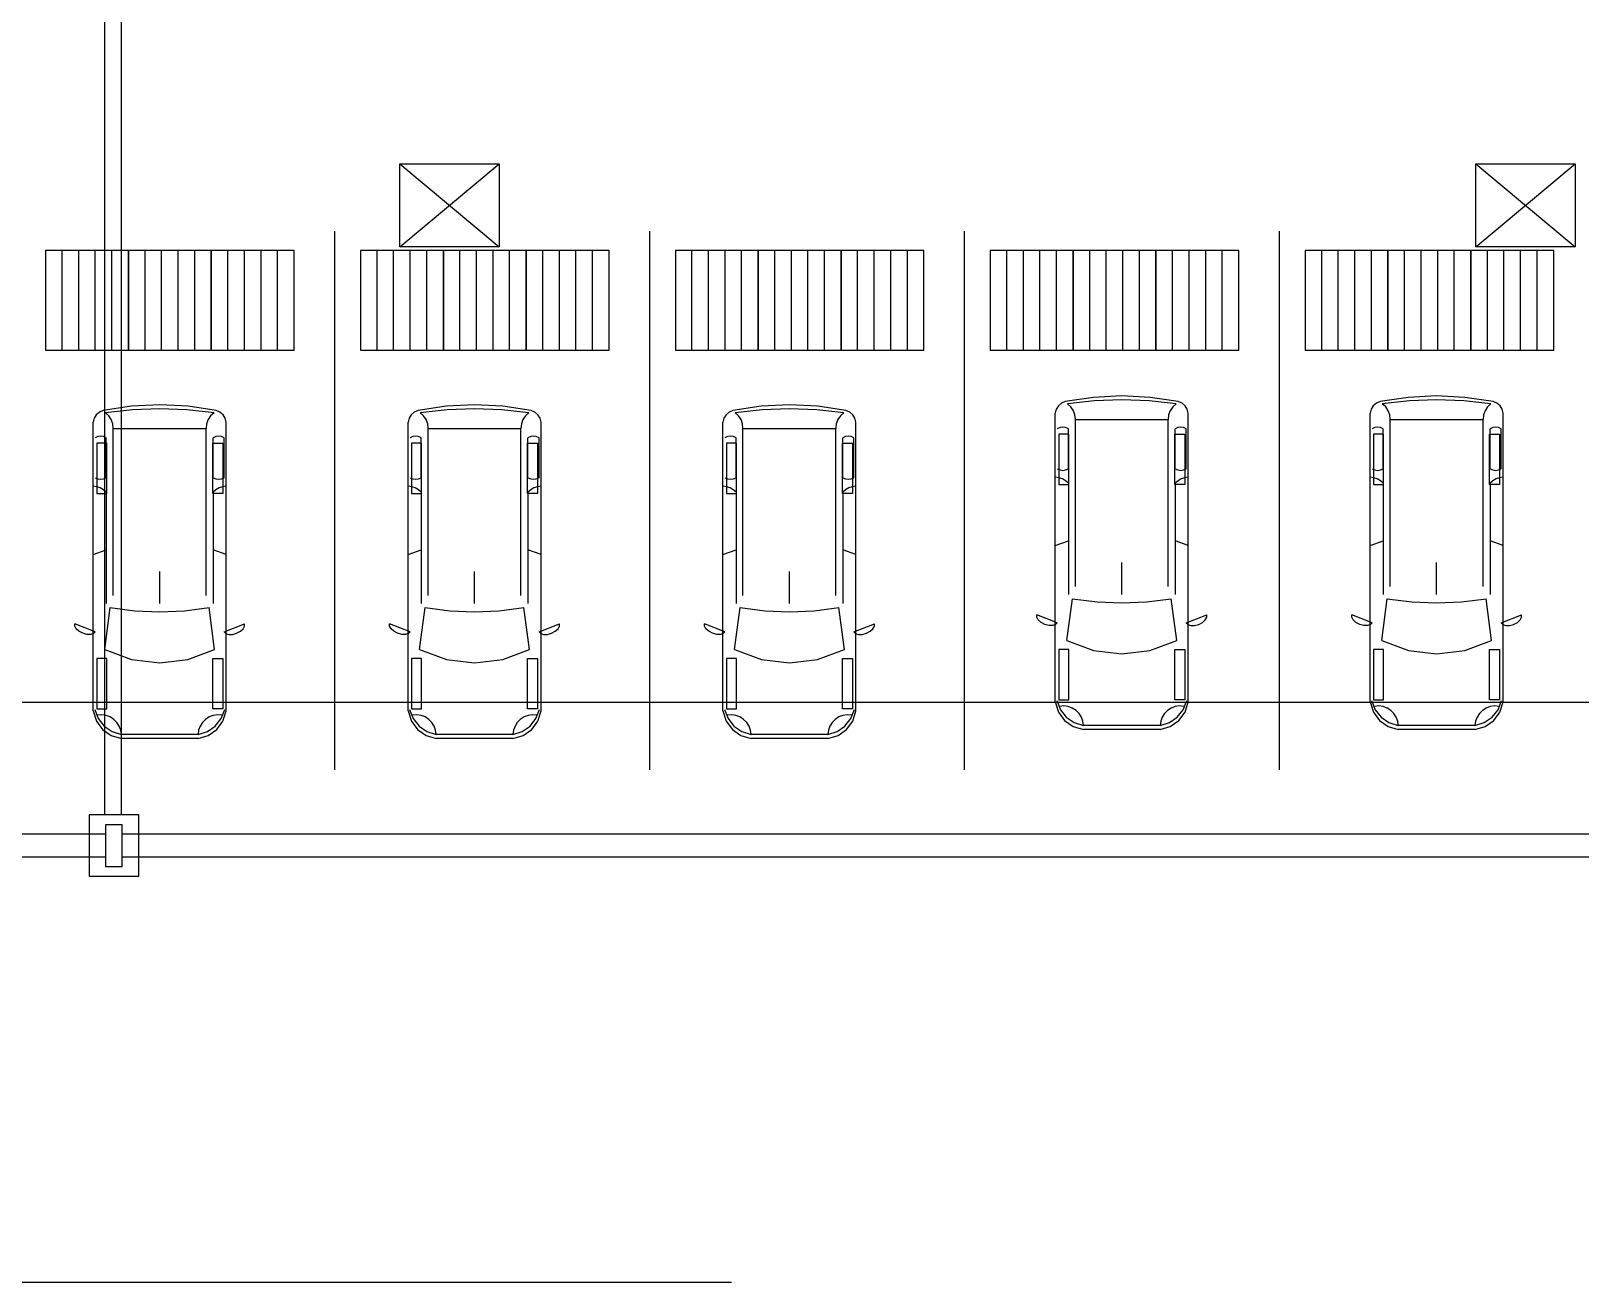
# Model space of a CAD drawing. Header units: metres. Extents: x 2 to 323, y -2 to 254.
# Drawn here: x 184.31 to 203, y 7.56 to 22.66 of the extents above; entities that cross this region are included whole.
import ezdxf

# ---------------------------------------------------------------- set-up
doc = ezdxf.new("R2010")
doc.units = ezdxf.units.M
for name, color, linetype in [('0-EST CORTE', 7, 'Continuous'), ('0-PROYECCIONES', 7, 'Continuous'), ('0-VISTA-015', 7, 'Continuous'), ('00', 7, 'Continuous'), ('000 ALE LINEA DE CALLES', 7, 'Continuous'), ('EQ - Pallets', 7, 'Continuous')]:
    doc.layers.add(name, color=color, linetype=linetype)

msp = doc.modelspace()

# ---------------------------------------------------------------- linework, layer by layer
for p, q in [((184.485, 20.01), (184.485, 18.81)), ((185.485, 20.01), (184.485, 20.01)), ((184.685, 18.81), (184.685, 20.01)), ((184.885, 18.81), (184.885, 20.01)), ((185.085, 18.81), (185.085, 20.01)), ((185.285, 18.81), (185.285, 20.01)), ((185.485, 20.01), (185.485, 18.81)), ((186.485, 20.01), (185.485, 20.01)), ((185.485, 18.81), (185.485, 20.01)), ((185.685, 18.81), (185.685, 20.01)), ((185.885, 18.81), (185.885, 20.01)), ((186.085, 18.81), (186.085, 20.01)), ((186.285, 18.81), (186.285, 20.01)), ((186.485, 20.01), (186.485, 18.81)), ((187.485, 20.01), (186.485, 20.01)), ((186.485, 18.81), (186.485, 20.01)), ((186.685, 18.81), (186.685, 20.01)), ((186.885, 18.81), (186.885, 20.01)), ((187.085, 18.81), (187.085, 20.01)), ((187.285, 18.81), (187.285, 20.01)), ((187.485, 18.81), (187.485, 20.01)), ((188.285, 20.01), (188.285, 18.81)), ((189.285, 20.01), (188.285, 20.01)), ((188.485, 18.81), (188.485, 20.01)), ((188.685, 18.81), (188.685, 20.01)), ((188.885, 18.81), (188.885, 20.01)), ((189.085, 18.81), (189.085, 20.01)), ((189.285, 20.01), (189.285, 18.81)), ((190.285, 20.01), (189.285, 20.01)), ((189.285, 18.81), (189.285, 20.01)), ((189.485, 18.81), (189.485, 20.01)), ((189.685, 18.81), (189.685, 20.01)), ((189.885, 18.81), (189.885, 20.01)), ((190.085, 18.81), (190.085, 20.01)), ((190.285, 20.01), (190.285, 18.81)), ((191.285, 20.01), (190.285, 20.01)), ((190.285, 18.81), (190.285, 20.01)), ((190.485, 18.81), (190.485, 20.01)), ((190.685, 18.81), (190.685, 20.01)), ((190.885, 18.81), (190.885, 20.01)), ((191.085, 18.81), (191.085, 20.01)), ((191.285, 18.81), (191.285, 20.01)), ((192.085, 20.01), (192.085, 18.81)), ((193.085, 20.01), (192.085, 20.01)), ((192.285, 18.81), (192.285, 20.01)), ((192.485, 18.81), (192.485, 20.01)), ((192.685, 18.81), (192.685, 20.01)), ((192.885, 18.81), (192.885, 20.01)), ((193.085, 20.01), (193.085, 18.81)), ((194.085, 20.01), (193.085, 20.01)), ((193.085, 18.81), (193.085, 20.01)), ((193.285, 18.81), (193.285, 20.01)), ((193.485, 18.81), (193.485, 20.01)), ((193.685, 18.81), (193.685, 20.01)), ((193.885, 18.81), (193.885, 20.01)), ((194.085, 20.01), (194.085, 18.81)), ((195.085, 20.01), (194.085, 20.01)), ((194.085, 18.81), (194.085, 20.01)), ((194.285, 18.81), (194.285, 20.01)), ((194.485, 18.81), (194.485, 20.01)), ((194.685, 18.81), (194.685, 20.01)), ((194.885, 18.81), (194.885, 20.01)), ((195.085, 18.81), (195.085, 20.01)), ((195.885, 20.01), (195.885, 18.81)), ((196.885, 20.01), (195.885, 20.01)), ((196.085, 18.81), (196.085, 20.01)), ((196.285, 18.81), (196.285, 20.01)), ((196.485, 18.81), (196.485, 20.01)), ((196.685, 18.81), (196.685, 20.01)), ((196.885, 20.01), (196.885, 18.81)), ((197.885, 20.01), (196.885, 20.01)), ((196.885, 18.81), (196.885, 20.01)), ((197.085, 18.81), (197.085, 20.01)), ((197.285, 18.81), (197.285, 20.01)), ((197.485, 18.81), (197.485, 20.01)), ((197.685, 18.81), (197.685, 20.01)), ((197.885, 20.01), (197.885, 18.81)), ((198.885, 20.01), (197.885, 20.01)), ((197.885, 18.81), (197.885, 20.01)), ((198.085, 18.81), (198.085, 20.01)), ((198.285, 18.81), (198.285, 20.01)), ((198.485, 18.81), (198.485, 20.01)), ((198.685, 18.81), (198.685, 20.01)), ((198.885, 18.81), (198.885, 20.01)), ((199.685, 20.01), (199.685, 18.81)), ((200.685, 20.01), (199.685, 20.01)), ((199.885, 18.81), (199.885, 20.01)), ((200.085, 18.81), (200.085, 20.01)), ((200.285, 18.81), (200.285, 20.01)), ((200.485, 18.81), (200.485, 20.01)), ((200.685, 20.01), (200.685, 18.81)), ((201.685, 20.01), (200.685, 20.01)), ((200.685, 18.81), (200.685, 20.01)), ((200.885, 18.81), (200.885, 20.01)), ((201.085, 18.81), (201.085, 20.01)), ((201.285, 18.81), (201.285, 20.01)), ((201.485, 18.81), (201.485, 20.01)), ((201.685, 20.01), (201.685, 18.81)), ((202.685, 20.01), (201.685, 20.01)), ((201.685, 18.81), (201.685, 20.01)), ((201.885, 18.81), (201.885, 20.01)), ((202.085, 18.81), (202.085, 20.01)), ((202.285, 18.81), (202.285, 20.01)), ((202.485, 18.81), (202.485, 20.01)), ((202.685, 18.81), (202.685, 20.01)), ((184.485, 18.81), (185.485, 18.81)), ((185.485, 18.81), (186.485, 18.81)), ((186.485, 18.81), (187.485, 18.81)), ((188.285, 18.81), (189.285, 18.81)), ((189.285, 18.81), (190.285, 18.81)), ((190.285, 18.81), (191.285, 18.81)), ((192.085, 18.81), (193.085, 18.81)), ((193.085, 18.81), (194.085, 18.81)), ((194.085, 18.81), (195.085, 18.81)), ((195.885, 18.81), (196.885, 18.81)), ((196.885, 18.81), (197.885, 18.81)), ((197.885, 18.81), (198.885, 18.81)), ((199.685, 18.81), (200.685, 18.81)), ((200.685, 18.81), (201.685, 18.81)), ((201.685, 18.81), (202.685, 18.81)), ((196.67, 14.562), (196.67, 18.046)), ((196.912, 15.955), (196.912, 17.971)), ((196.912, 17.971), (198.033, 17.971)), ((198.033, 15.955), (198.033, 17.971)), ((198.275, 14.562), (198.275, 18.046)), ((200.47, 14.562), (200.47, 18.046)), ((200.712, 15.955), (200.712, 17.971)), ((200.712, 17.971), (201.833, 17.971)), ((201.833, 15.955), (201.833, 17.971)), ((202.075, 14.562), (202.075, 18.046)), ((185.059, 14.454), (185.059, 17.938)), ((185.301, 15.847), (185.301, 17.863)), ((185.301, 17.863), (186.422, 17.863)), ((186.422, 15.847), (186.422, 17.863)), ((186.664, 14.454), (186.664, 17.938)), ((188.859, 14.454), (188.859, 17.938)), ((189.101, 15.847), (189.101, 17.863)), ((189.101, 17.863), (190.222, 17.863)), ((190.222, 15.847), (190.222, 17.863)), ((190.464, 14.454), (190.464, 17.938)), ((192.659, 14.454), (192.659, 17.938)), ((192.901, 15.847), (192.901, 17.863)), ((192.901, 17.863), (194.022, 17.863)), ((194.022, 15.847), (194.022, 17.863)), ((194.264, 14.454), (194.264, 17.938)), ((196.828, 17.376), (196.828, 17.86)), ((198.117, 17.376), (198.117, 17.86)), ((198.25, 17.376), (198.25, 17.86)), ((200.628, 17.376), (200.628, 17.86)), ((201.917, 17.376), (201.917, 17.86)), ((202.05, 17.376), (202.05, 17.86)), ((185.217, 17.268), (185.217, 17.752)), ((186.506, 17.268), (186.506, 17.752)), ((186.64, 17.268), (186.64, 17.752)), ((189.017, 17.268), (189.017, 17.752)), ((190.306, 17.268), (190.306, 17.752)), ((190.44, 17.268), (190.44, 17.752)), ((192.817, 17.268), (192.817, 17.752)), ((194.106, 17.268), (194.106, 17.752)), ((194.24, 17.268), (194.24, 17.752)), ((196.828, 17.202), (196.828, 15.86)), ((198.117, 17.202), (198.117, 15.86)), ((200.628, 17.202), (200.628, 15.86)), ((201.917, 17.202), (201.917, 15.86)), ((185.217, 17.094), (185.217, 15.752)), ((186.506, 17.094), (186.506, 15.752)), ((189.017, 17.094), (189.017, 15.752)), ((190.306, 17.094), (190.306, 15.752)), ((192.817, 17.094), (192.817, 15.752)), ((194.106, 17.094), (194.106, 15.752)), ((196.67, 16.449), (196.828, 16.507)), ((198.275, 16.449), (198.117, 16.507)), ((200.47, 16.449), (200.628, 16.507)), ((202.075, 16.449), (201.917, 16.507)), ((185.059, 16.341), (185.217, 16.399)), ((186.664, 16.341), (186.506, 16.399)), ((188.859, 16.341), (189.017, 16.399)), ((190.464, 16.341), (190.306, 16.399)), ((192.659, 16.341), (192.817, 16.399)), ((194.264, 16.341), (194.106, 16.399)), ((185.862, 15.751), (185.862, 16.137)), ((189.662, 15.751), (189.662, 16.137)), ((193.462, 15.751), (193.462, 16.137)), ((197.472, 15.859), (197.472, 16.245)), ((201.272, 15.859), (201.272, 16.245)), ((196.809, 15.305), (196.876, 15.809)), ((198.136, 15.305), (198.068, 15.809)), ((200.609, 15.305), (200.676, 15.809)), ((201.936, 15.305), (201.868, 15.809)), ((185.199, 15.197), (185.266, 15.701)), ((186.525, 15.197), (186.458, 15.701)), ((188.999, 15.197), (189.066, 15.701)), ((190.325, 15.197), (190.258, 15.701)), ((192.799, 15.197), (192.866, 15.701)), ((194.125, 15.197), (194.058, 15.701)), ((196.694, 15.519), (196.447, 15.615)), ((198.251, 15.519), (198.497, 15.615)), ((200.494, 15.519), (200.247, 15.615)), ((202.051, 15.519), (202.297, 15.615)), ((185.083, 15.41), (184.837, 15.507)), ((186.64, 15.41), (186.887, 15.507)), ((188.883, 15.41), (188.637, 15.507)), ((190.44, 15.41), (190.687, 15.507)), ((192.683, 15.41), (192.437, 15.507)), ((194.24, 15.41), (194.487, 15.507)), ((197.935, 14.279), (197.009, 14.279)), ((197.935, 14.229), (197.009, 14.229)), ((201.735, 14.279), (200.809, 14.279)), ((201.735, 14.229), (200.809, 14.229)), ((186.325, 14.171), (185.399, 14.171)), ((186.325, 14.121), (185.399, 14.121)), ((190.125, 14.171), (189.199, 14.171)), ((190.125, 14.121), (189.199, 14.121)), ((193.925, 14.171), (192.999, 14.171)), ((193.925, 14.121), (192.999, 14.121))]:
    msp.add_line(p, q)
for points in [[(186.543, 18.08), (186.204, 18.131), (185.862, 18.148), (185.52, 18.131), (185.18, 18.08)], [(190.343, 18.08), (190.004, 18.131), (189.662, 18.148), (189.32, 18.131), (188.98, 18.08)], [(194.143, 18.08), (193.804, 18.131), (193.462, 18.148), (193.12, 18.131), (192.78, 18.08)], [(196.791, 18.188), (196.745, 18.168), (196.708, 18.136), (196.682, 18.095), (196.67, 18.046)], [(198.154, 18.188), (197.814, 18.239), (197.472, 18.256), (197.13, 18.239), (196.791, 18.188)], [(198.128, 18.161), (197.801, 18.198), (197.472, 18.21), (197.144, 18.198), (196.816, 18.161)], [(196.912, 17.971), (196.907, 18.026), (196.888, 18.078), (196.858, 18.124), (196.816, 18.161)], [(198.128, 18.161), (198.087, 18.124), (198.056, 18.078), (198.038, 18.026), (198.033, 17.971)], [(198.275, 18.046), (198.263, 18.095), (198.237, 18.136), (198.2, 18.168), (198.154, 18.188)], [(200.591, 18.188), (200.545, 18.168), (200.508, 18.136), (200.482, 18.095), (200.47, 18.046)], [(201.954, 18.188), (201.614, 18.239), (201.272, 18.256), (200.93, 18.239), (200.591, 18.188)], [(201.928, 18.161), (201.601, 18.198), (201.272, 18.21), (200.944, 18.198), (200.616, 18.161)], [(200.712, 17.971), (200.707, 18.026), (200.688, 18.078), (200.658, 18.124), (200.616, 18.161)], [(201.928, 18.161), (201.887, 18.124), (201.856, 18.078), (201.838, 18.026), (201.833, 17.971)], [(202.075, 18.046), (202.063, 18.095), (202.037, 18.136), (202, 18.168), (201.954, 18.188)], [(185.18, 18.08), (185.134, 18.06), (185.097, 18.028), (185.071, 17.987), (185.059, 17.938)], [(186.518, 18.053), (186.191, 18.09), (185.862, 18.102), (185.533, 18.09), (185.206, 18.053)], [(185.301, 17.863), (185.296, 17.918), (185.278, 17.97), (185.247, 18.016), (185.206, 18.053)], [(186.518, 18.053), (186.476, 18.016), (186.446, 17.97), (186.427, 17.918), (186.422, 17.863)], [(186.664, 17.938), (186.652, 17.987), (186.626, 18.028), (186.589, 18.06), (186.543, 18.08)], [(188.98, 18.08), (188.934, 18.06), (188.897, 18.028), (188.871, 17.987), (188.859, 17.938)], [(190.318, 18.053), (189.991, 18.09), (189.662, 18.102), (189.333, 18.09), (189.006, 18.053)], [(189.101, 17.863), (189.096, 17.918), (189.078, 17.97), (189.047, 18.016), (189.006, 18.053)], [(190.318, 18.053), (190.276, 18.016), (190.246, 17.97), (190.227, 17.918), (190.222, 17.863)], [(190.464, 17.938), (190.452, 17.987), (190.426, 18.028), (190.389, 18.06), (190.343, 18.08)], [(192.78, 18.08), (192.734, 18.06), (192.697, 18.028), (192.671, 17.987), (192.659, 17.938)], [(194.118, 18.053), (193.791, 18.09), (193.462, 18.102), (193.133, 18.09), (192.806, 18.053)], [(192.901, 17.863), (192.896, 17.918), (192.878, 17.97), (192.847, 18.016), (192.806, 18.053)], [(194.118, 18.053), (194.076, 18.016), (194.046, 17.97), (194.027, 17.918), (194.022, 17.863)], [(194.264, 17.938), (194.252, 17.987), (194.226, 18.028), (194.189, 18.06), (194.143, 18.08)], [(185.217, 17.752), (185.185, 17.765), (185.15, 17.77), (185.116, 17.765), (185.084, 17.752)], [(186.64, 17.752), (186.607, 17.765), (186.573, 17.77), (186.539, 17.765), (186.506, 17.752)], [(189.017, 17.752), (188.985, 17.765), (188.95, 17.77), (188.916, 17.765), (188.884, 17.752)], [(190.44, 17.752), (190.407, 17.765), (190.373, 17.77), (190.339, 17.765), (190.306, 17.752)], [(192.817, 17.752), (192.785, 17.765), (192.75, 17.77), (192.716, 17.765), (192.684, 17.752)], [(194.24, 17.752), (194.207, 17.765), (194.173, 17.77), (194.139, 17.765), (194.106, 17.752)], [(196.828, 17.86), (196.795, 17.873), (196.761, 17.878), (196.727, 17.873), (196.694, 17.86)], [(198.25, 17.86), (198.218, 17.873), (198.184, 17.878), (198.149, 17.873), (198.117, 17.86)], [(200.628, 17.86), (200.595, 17.873), (200.561, 17.878), (200.527, 17.873), (200.494, 17.86)], [(202.05, 17.86), (202.018, 17.873), (201.984, 17.878), (201.949, 17.873), (201.917, 17.86)], [(185.084, 17.268), (185.116, 17.255), (185.15, 17.25), (185.185, 17.255), (185.217, 17.268)], [(186.506, 17.268), (186.539, 17.255), (186.573, 17.25), (186.607, 17.255), (186.64, 17.268)], [(188.884, 17.268), (188.916, 17.255), (188.95, 17.25), (188.985, 17.255), (189.017, 17.268)], [(190.306, 17.268), (190.339, 17.255), (190.373, 17.25), (190.407, 17.255), (190.44, 17.268)], [(192.684, 17.268), (192.716, 17.255), (192.75, 17.25), (192.785, 17.255), (192.817, 17.268)], [(194.106, 17.268), (194.139, 17.255), (194.173, 17.25), (194.207, 17.255), (194.24, 17.268)], [(196.828, 17.202), (196.794, 17.232), (196.756, 17.254), (196.714, 17.268), (196.67, 17.274)], [(196.694, 17.376), (196.727, 17.363), (196.761, 17.358), (196.795, 17.363), (196.828, 17.376)], [(198.117, 17.376), (198.149, 17.363), (198.184, 17.358), (198.218, 17.363), (198.25, 17.376)], [(198.275, 17.274), (198.231, 17.268), (198.189, 17.254), (198.151, 17.232), (198.117, 17.202)], [(200.628, 17.202), (200.594, 17.232), (200.556, 17.254), (200.514, 17.268), (200.47, 17.274)], [(200.494, 17.376), (200.527, 17.363), (200.561, 17.358), (200.595, 17.363), (200.628, 17.376)], [(201.917, 17.376), (201.949, 17.363), (201.984, 17.358), (202.018, 17.363), (202.05, 17.376)], [(202.075, 17.274), (202.031, 17.268), (201.989, 17.254), (201.951, 17.232), (201.917, 17.202)], [(185.217, 17.094), (185.184, 17.124), (185.145, 17.146), (185.103, 17.16), (185.059, 17.166)], [(186.664, 17.166), (186.62, 17.16), (186.578, 17.146), (186.54, 17.124), (186.506, 17.094)], [(189.017, 17.094), (188.984, 17.124), (188.945, 17.146), (188.903, 17.16), (188.859, 17.166)], [(190.464, 17.166), (190.42, 17.16), (190.378, 17.146), (190.34, 17.124), (190.306, 17.094)], [(192.817, 17.094), (192.784, 17.124), (192.745, 17.146), (192.703, 17.16), (192.659, 17.166)], [(194.264, 17.166), (194.22, 17.16), (194.178, 17.146), (194.14, 17.124), (194.106, 17.094)], [(196.876, 15.809), (197.174, 15.772), (197.472, 15.76), (197.771, 15.772), (198.068, 15.809)], [(200.676, 15.809), (200.974, 15.772), (201.272, 15.76), (201.571, 15.772), (201.868, 15.809)], [(185.266, 15.701), (185.563, 15.664), (185.862, 15.652), (186.16, 15.664), (186.458, 15.701)], [(189.066, 15.701), (189.363, 15.664), (189.662, 15.652), (189.96, 15.664), (190.258, 15.701)], [(192.866, 15.701), (193.163, 15.664), (193.462, 15.652), (193.76, 15.664), (194.058, 15.701)], [(196.694, 15.519), (196.674, 15.496), (196.639, 15.485), (196.594, 15.485), (196.544, 15.499), (196.498, 15.523), (196.465, 15.553), (196.447, 15.584), (196.447, 15.615)], [(198.251, 15.519), (198.271, 15.496), (198.306, 15.485), (198.351, 15.485), (198.401, 15.499), (198.446, 15.523), (198.48, 15.553), (198.498, 15.584), (198.497, 15.615)], [(200.494, 15.519), (200.474, 15.496), (200.439, 15.485), (200.394, 15.485), (200.344, 15.499), (200.298, 15.523), (200.265, 15.553), (200.247, 15.584), (200.247, 15.615)], [(202.051, 15.519), (202.071, 15.496), (202.106, 15.485), (202.151, 15.485), (202.201, 15.499), (202.246, 15.523), (202.28, 15.553), (202.298, 15.584), (202.297, 15.615)], [(185.083, 15.41), (185.063, 15.388), (185.028, 15.376), (184.984, 15.377), (184.933, 15.391), (184.888, 15.415), (184.854, 15.445), (184.836, 15.476), (184.837, 15.507)], [(186.64, 15.41), (186.66, 15.388), (186.695, 15.376), (186.74, 15.377), (186.79, 15.391), (186.836, 15.415), (186.869, 15.445), (186.887, 15.476), (186.887, 15.507)], [(188.883, 15.41), (188.863, 15.388), (188.828, 15.376), (188.784, 15.377), (188.733, 15.391), (188.688, 15.415), (188.654, 15.445), (188.636, 15.476), (188.637, 15.507)], [(190.44, 15.41), (190.46, 15.388), (190.495, 15.376), (190.54, 15.377), (190.59, 15.391), (190.636, 15.415), (190.669, 15.445), (190.687, 15.476), (190.687, 15.507)], [(192.683, 15.41), (192.663, 15.388), (192.628, 15.376), (192.584, 15.377), (192.533, 15.391), (192.488, 15.415), (192.454, 15.445), (192.436, 15.476), (192.437, 15.507)], [(194.24, 15.41), (194.26, 15.388), (194.295, 15.376), (194.34, 15.377), (194.39, 15.391), (194.436, 15.415), (194.469, 15.445), (194.487, 15.476), (194.487, 15.507)], [(185.199, 15.197), (185.523, 15.076), (185.862, 15.036), (186.201, 15.076), (186.525, 15.197)], [(188.999, 15.197), (189.323, 15.076), (189.662, 15.036), (190.001, 15.076), (190.325, 15.197)], [(192.799, 15.197), (193.123, 15.076), (193.462, 15.036), (193.801, 15.076), (194.125, 15.197)], [(196.809, 15.305), (197.133, 15.184), (197.472, 15.144), (197.811, 15.184), (198.136, 15.305)], [(200.609, 15.305), (200.933, 15.184), (201.272, 15.144), (201.611, 15.184), (201.936, 15.305)], [(185.059, 14.454), (185.099, 14.332), (185.173, 14.231), (185.276, 14.158), (185.399, 14.121)], [(185.078, 14.47), (185.121, 14.361), (185.192, 14.271), (185.287, 14.206), (185.399, 14.171)], [(185.399, 14.171), (185.392, 14.223), (185.374, 14.272), (185.346, 14.315), (185.309, 14.352), (185.265, 14.381), (185.216, 14.399), (185.165, 14.406), (185.113, 14.401)], [(186.325, 14.171), (186.437, 14.206), (186.531, 14.271), (186.603, 14.361), (186.646, 14.47)], [(186.325, 14.121), (186.448, 14.158), (186.551, 14.231), (186.625, 14.332), (186.664, 14.454)], [(186.611, 14.401), (186.559, 14.406), (186.507, 14.399), (186.459, 14.381), (186.414, 14.352), (186.377, 14.315), (186.35, 14.272), (186.332, 14.223), (186.325, 14.171)], [(188.859, 14.454), (188.899, 14.332), (188.973, 14.231), (189.076, 14.158), (189.199, 14.121)], [(188.878, 14.47), (188.921, 14.361), (188.992, 14.271), (189.087, 14.206), (189.199, 14.171)], [(189.199, 14.171), (189.192, 14.223), (189.174, 14.272), (189.146, 14.315), (189.109, 14.352), (189.065, 14.381), (189.016, 14.399), (188.965, 14.406), (188.913, 14.401)], [(190.125, 14.171), (190.237, 14.206), (190.331, 14.271), (190.403, 14.361), (190.446, 14.47)], [(190.125, 14.121), (190.248, 14.158), (190.351, 14.231), (190.425, 14.332), (190.464, 14.454)], [(190.411, 14.401), (190.359, 14.406), (190.307, 14.399), (190.259, 14.381), (190.214, 14.352), (190.177, 14.315), (190.15, 14.272), (190.132, 14.223), (190.125, 14.171)], [(192.659, 14.454), (192.699, 14.332), (192.773, 14.231), (192.876, 14.158), (192.999, 14.121)], [(192.678, 14.47), (192.721, 14.361), (192.792, 14.271), (192.887, 14.206), (192.999, 14.171)], [(192.999, 14.171), (192.992, 14.223), (192.974, 14.272), (192.946, 14.315), (192.909, 14.352), (192.865, 14.381), (192.816, 14.399), (192.765, 14.406), (192.713, 14.401)], [(193.925, 14.171), (194.037, 14.206), (194.131, 14.271), (194.203, 14.361), (194.246, 14.47)], [(193.925, 14.121), (194.048, 14.158), (194.151, 14.231), (194.225, 14.332), (194.264, 14.454)], [(194.211, 14.401), (194.159, 14.406), (194.107, 14.399), (194.059, 14.381), (194.014, 14.352), (193.977, 14.315), (193.95, 14.272), (193.932, 14.223), (193.925, 14.171)], [(196.67, 14.562), (196.709, 14.44), (196.783, 14.339), (196.886, 14.266), (197.009, 14.229)], [(196.688, 14.578), (196.731, 14.469), (196.803, 14.379), (196.897, 14.314), (197.009, 14.279)], [(197.009, 14.279), (197.002, 14.331), (196.985, 14.38), (196.957, 14.423), (196.92, 14.461), (196.875, 14.489), (196.827, 14.507), (196.775, 14.514), (196.723, 14.509)], [(197.935, 14.279), (198.047, 14.314), (198.142, 14.379), (198.213, 14.469), (198.256, 14.578)], [(197.935, 14.229), (198.058, 14.266), (198.161, 14.339), (198.236, 14.44), (198.275, 14.562)], [(198.221, 14.509), (198.169, 14.514), (198.118, 14.507), (198.069, 14.489), (198.025, 14.461), (197.988, 14.423), (197.96, 14.38), (197.942, 14.331), (197.935, 14.279)], [(200.47, 14.562), (200.509, 14.44), (200.583, 14.339), (200.686, 14.266), (200.809, 14.229)], [(200.488, 14.578), (200.531, 14.469), (200.603, 14.379), (200.697, 14.314), (200.809, 14.279)], [(200.809, 14.279), (200.802, 14.331), (200.785, 14.38), (200.757, 14.423), (200.72, 14.461), (200.675, 14.489), (200.627, 14.507), (200.575, 14.514), (200.523, 14.509)], [(201.735, 14.279), (201.847, 14.314), (201.942, 14.379), (202.013, 14.469), (202.056, 14.578)], [(201.735, 14.229), (201.858, 14.266), (201.961, 14.339), (202.036, 14.44), (202.075, 14.562)], [(202.021, 14.509), (201.969, 14.514), (201.918, 14.507), (201.869, 14.489), (201.825, 14.461), (201.788, 14.423), (201.76, 14.38), (201.742, 14.331), (201.735, 14.279)]]:
    msp.add_lwpolyline(points)
for points in [[(196.832, 17.188), (196.832, 17.795), (196.712, 17.795), (196.712, 17.188), (196.832, 17.188)], [(198.112, 17.188), (198.112, 17.795), (198.232, 17.795), (198.232, 17.188), (198.112, 17.188)], [(200.632, 17.188), (200.632, 17.795), (200.512, 17.795), (200.512, 17.188), (200.632, 17.188)], [(201.912, 17.188), (201.912, 17.795), (202.032, 17.795), (202.032, 17.188), (201.912, 17.188)], [(185.222, 17.08), (185.222, 17.687), (185.102, 17.687), (185.102, 17.08), (185.222, 17.08)], [(186.502, 17.08), (186.502, 17.687), (186.622, 17.687), (186.622, 17.08), (186.502, 17.08)], [(189.022, 17.08), (189.022, 17.687), (188.902, 17.687), (188.902, 17.08), (189.022, 17.08)], [(190.302, 17.08), (190.302, 17.687), (190.422, 17.687), (190.422, 17.08), (190.302, 17.08)], [(192.822, 17.08), (192.822, 17.687), (192.702, 17.687), (192.702, 17.08), (192.822, 17.08)], [(194.102, 17.08), (194.102, 17.687), (194.222, 17.687), (194.222, 17.08), (194.102, 17.08)], [(196.832, 14.588), (196.832, 15.195), (196.712, 15.195), (196.712, 14.588), (196.832, 14.588)], [(198.112, 14.588), (198.112, 15.195), (198.232, 15.195), (198.232, 14.588), (198.112, 14.588)], [(200.632, 14.588), (200.632, 15.195), (200.512, 15.195), (200.512, 14.588), (200.632, 14.588)], [(201.912, 14.588), (201.912, 15.195), (202.032, 15.195), (202.032, 14.588), (201.912, 14.588)], [(185.222, 14.48), (185.222, 15.087), (185.102, 15.087), (185.102, 14.48), (185.222, 14.48)], [(186.502, 14.48), (186.502, 15.087), (186.622, 15.087), (186.622, 14.48), (186.502, 14.48)], [(189.022, 14.48), (189.022, 15.087), (188.902, 15.087), (188.902, 14.48), (189.022, 14.48)], [(190.302, 14.48), (190.302, 15.087), (190.422, 15.087), (190.422, 14.48), (190.302, 14.48)], [(192.822, 14.48), (192.822, 15.087), (192.702, 15.087), (192.702, 14.48), (192.822, 14.48)], [(194.102, 14.48), (194.102, 15.087), (194.222, 15.087), (194.222, 14.48), (194.102, 14.48)], [(185.609, 13.198), (185.009, 13.198), (185.009, 12.458), (185.609, 12.458), (185.609, 13.198)], [(185.609, 13.198), (185.009, 13.198), (185.009, 12.458), (185.609, 12.458), (185.609, 13.198)], [(185.609, 13.198), (185.009, 13.198), (185.009, 12.458), (185.609, 12.458), (185.609, 13.198)], [(185.609, 13.198), (185.009, 13.198), (185.009, 12.458), (185.609, 12.458), (185.609, 13.198)]]:
    msp.add_lwpolyline(points, close=True)
at = {"layer": '0-EST CORTE'}
msp.add_lwpolyline([(185.409, 13.078), (185.209, 13.078), (185.209, 12.578), (185.409, 12.578), (185.409, 13.078)], close=True, dxfattribs=at)
msp.add_lwpolyline([(185.409, 13.078), (185.209, 13.078), (185.209, 12.578), (185.409, 12.578), (185.409, 13.078)], close=True, dxfattribs=at)
at = {"layer": '0-PROYECCIONES'}
for p, q in [((185.196, 37.311), (185.196, 13.198)), ((185.196, 37.311), (185.196, 13.198)), ((185.396, 37.311), (185.396, 13.198)), ((185.209, 12.968), (167.409, 12.968)), ((185.209, 12.968), (167.409, 12.968)), ((203.209, 12.968), (185.409, 12.968)), ((203.209, 12.968), (185.409, 12.968)), ((185.209, 12.688), (167.409, 12.688)), ((185.209, 12.688), (167.409, 12.688)), ((203.209, 12.688), (185.409, 12.688)), ((203.209, 12.688), (185.409, 12.688))]:
    msp.add_line(p, q, dxfattribs=at)
at = {"layer": '0-VISTA-015'}
msp.add_line((167.596, 14.561), (271.989, 14.561), dxfattribs=at)
msp.add_line((167.596, 14.561), (271.989, 14.561), dxfattribs=at)
at = {"layer": '00'}
msp.add_line((37.856, 7.561), (192.761, 7.561), dxfattribs=at)
msp.add_line((37.856, 7.561), (192.761, 7.561), dxfattribs=at)
at = {"layer": '000 ALE LINEA DE CALLES'}
for p, q in [((187.972, 20.243), (187.972, 13.743)), ((187.972, 20.243), (187.972, 13.743)), ((191.772, 20.243), (191.772, 13.743)), ((195.572, 20.243), (195.572, 13.743)), ((195.572, 20.243), (195.572, 13.743)), ((199.372, 20.243), (199.372, 13.743)), ((199.372, 20.243), (199.372, 13.743))]:
    msp.add_line(p, q, dxfattribs=at)
at = {"layer": 'EQ - Pallets'}
for p, q in [((188.759, 21.056), (189.959, 20.056)), ((188.759, 20.056), (189.959, 21.056)), ((201.745, 21.056), (202.945, 20.056)), ((201.745, 20.056), (202.945, 21.056))]:
    msp.add_line(p, q, dxfattribs=at)
for points in [[(188.759, 21.056), (189.959, 21.056), (189.959, 20.056), (188.759, 20.056), (188.759, 21.056)], [(201.745, 21.056), (202.945, 21.056), (202.945, 20.056), (201.745, 20.056), (201.745, 21.056)]]:
    msp.add_lwpolyline(points, close=True, dxfattribs=at)

doc.saveas('drawing.dxf')
